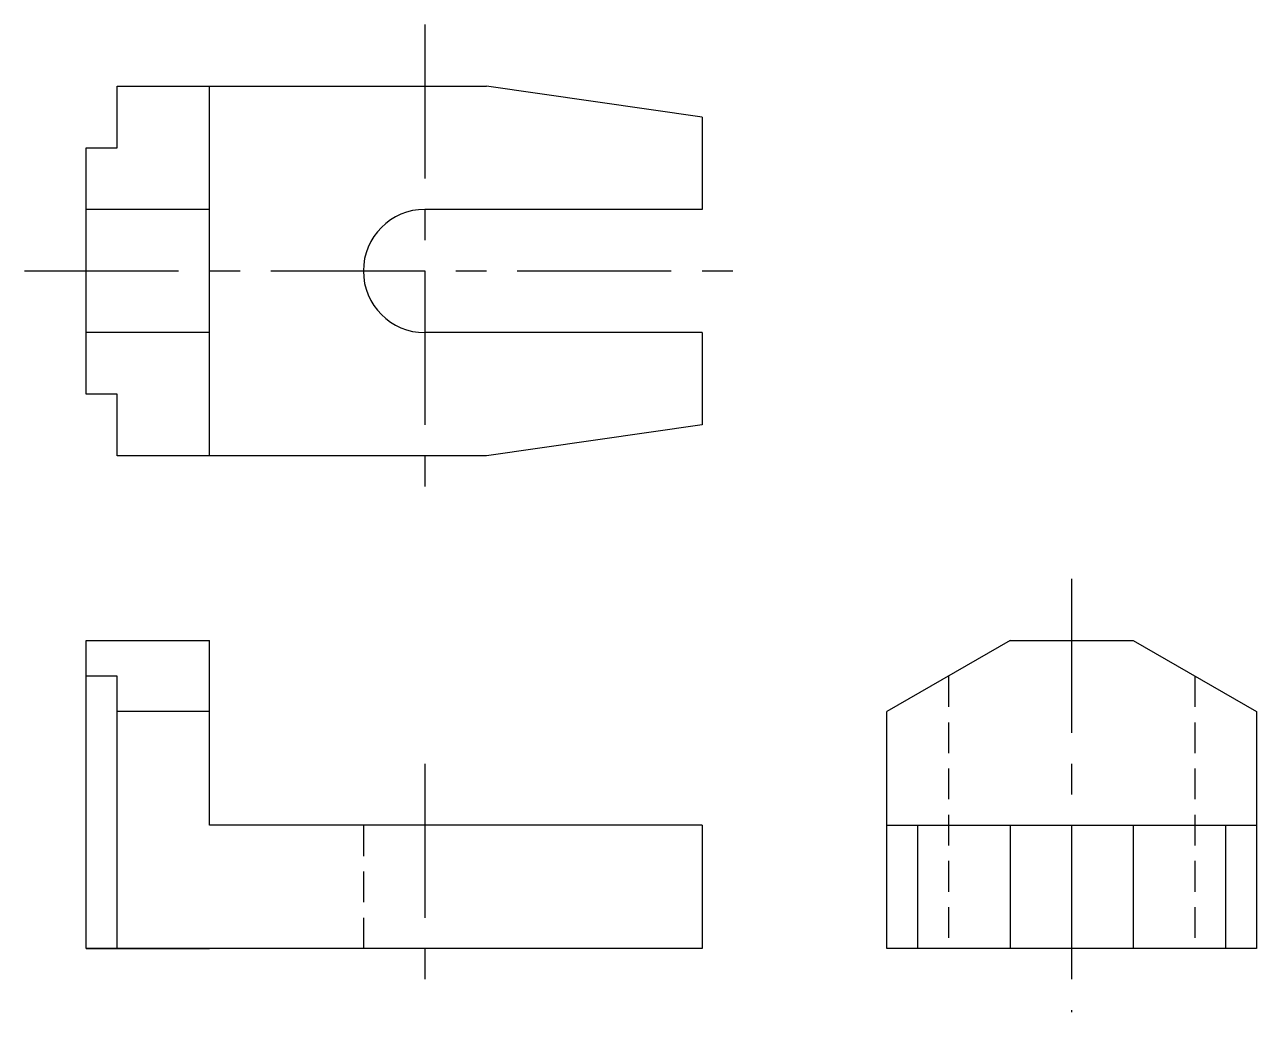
# Model space of a CAD drawing. Header units: inches. Extents: x -0.5 to 9.5, y -0.5 to 7.5.
import ezdxf

# ---------------------------------------------------------------- set-up
doc = ezdxf.new("R2010")
doc.units = ezdxf.units.IN
doc.header["$MEASUREMENT"] = 0
doc.linetypes.add('CENTER', pattern=[2, 1.25, -0.25, 0.25, -0.25])
doc.linetypes.add('HIDDEN', pattern=[0.375, 0.25, -0.125])
for name, color, linetype in [('Center', 10, 'CENTER'), ('Hidden', 4, 'HIDDEN'), ('Object', 5, 'Continuous')]:
    doc.layers.add(name, color=color, linetype=linetype)

msp = doc.modelspace()

# ---------------------------------------------------------------- linework, layer by layer
at = {"layer": 'Center'}
for p, q in [((2.75, 7.5), (2.75, 3.5)), ((-0.5, 5.5), (5.5, 5.5)), ((8, 3), (8, -0.518)), ((2.75, 1.5), (2.75, -0.5))]:
    msp.add_line(p, q, dxfattribs=at)
at = {"layer": 'Hidden'}
for p, q in [((7, 2.211), (7, 0)), ((9, 2.211), (9, 0)), ((2.25, 1), (2.25, 0))]:
    msp.add_line(p, q, dxfattribs=at)
at = {"layer": 'Object'}
for p, q in [((0.25, 7), (3.25, 7)), ((0.25, 6.5), (0.25, 7)), ((1, 4), (1, 7)), ((5, 6.75), (3.25, 7)), ((5, 6.75), (5, 6)), ((0, 4.5), (0, 6.5)), ((0, 6.5), (0.25, 6.5)), ((1, 6), (0, 6)), ((5, 6), (2.75, 6)), ((1, 5), (0, 5)), ((5, 5), (2.75, 5)), ((5, 5), (5, 4.25)), ((0.25, 4.5), (0, 4.5)), ((0.25, 4), (0.25, 4.5)), ((5, 4.25), (3.25, 4)), ((3.25, 4), (0.25, 4)), ((0, 2.5), (1, 2.5)), ((0, 0), (0, 2.5)), ((1, 1), (1, 2.5)), ((7.5, 2.5), (6.5, 1.923)), ((7.5, 2.5), (8.5, 2.5)), ((8.5, 2.5), (9.5, 1.923)), ((0.25, 2.211), (0, 2.211)), ((0.25, 0), (0.25, 2.211)), ((1, 1.923), (0.25, 1.923)), ((6.5, 0), (6.5, 1.923)), ((9.5, 1.923), (9.5, 0)), ((5, 1), (1, 1)), ((5, 1), (5, 0)), ((6.5, 1), (9.5, 1)), ((6.75, 1), (6.75, 0)), ((7.5, 1), (7.5, 0)), ((8.5, 1), (8.5, 0)), ((9.25, 1), (9.25, 0)), ((5, 0), (0, 0)), ((0, 0), (1, 0)), ((9.5, 0), (6.5, 0))]:
    msp.add_line(p, q, dxfattribs=at)
msp.add_arc((2.75, 5.5), 0.5, 90, 270, dxfattribs=at)

doc.saveas('drawing.dxf')
